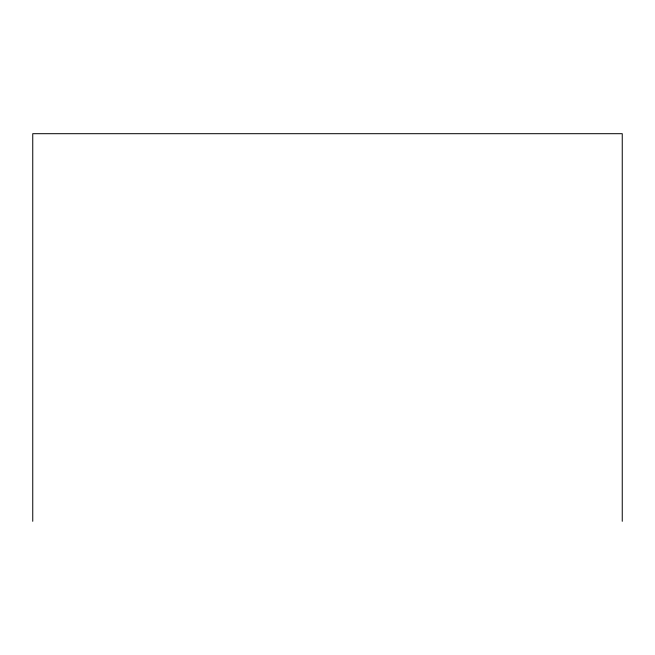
<?xml version="1.0" encoding="UTF-8"?>
<svg xmlns="http://www.w3.org/2000/svg" width="655" height="655" viewBox="0 0 655 655"><rect width="100%" height="100%" fill="white"/><g stroke="black" fill="none" stroke-linecap="round" stroke-linejoin="round"><path stroke-width="0.98" d="M622.25 521.306L622.25 133.694L32.75 133.694L32.75 521.306"/></g></svg>
